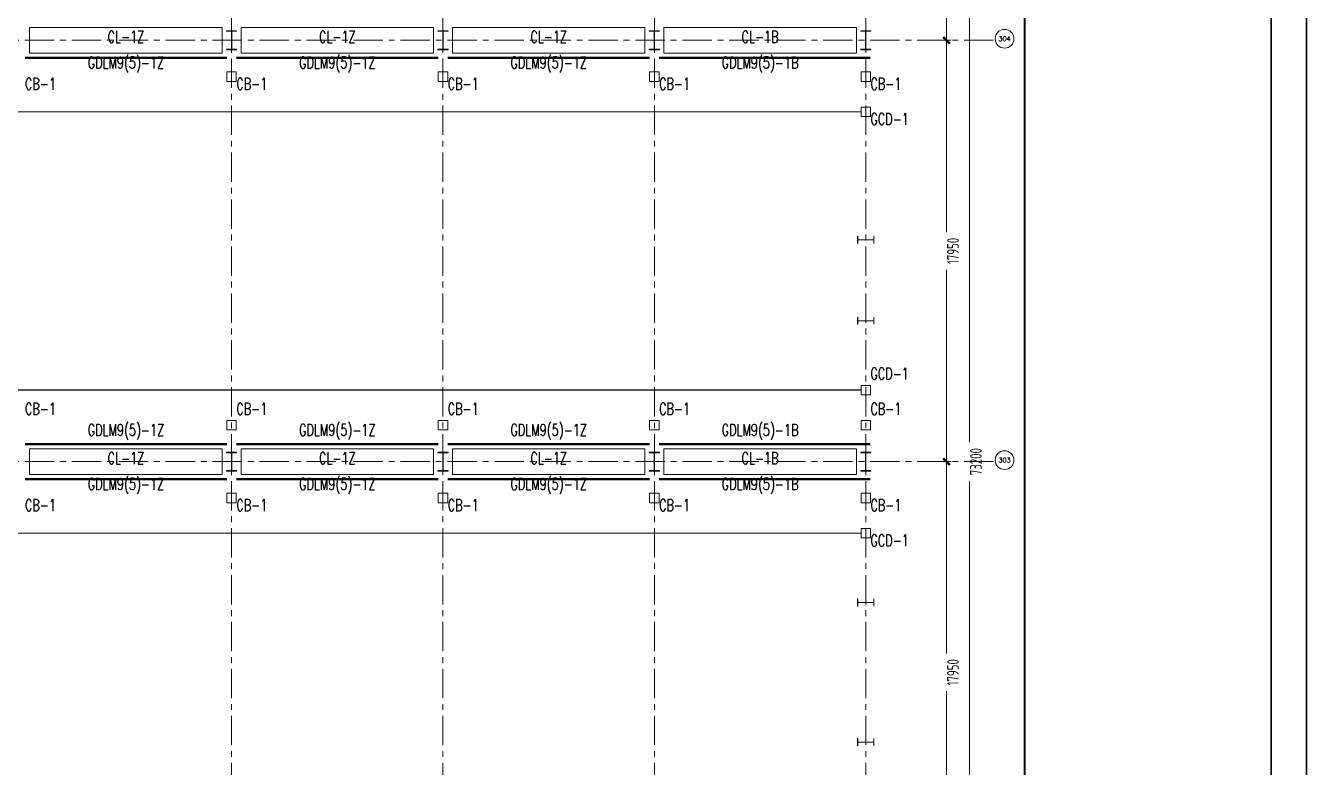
# Model space of a CAD drawing. Extents: x -1201378 to 2367219, y -619313 to 244905.
# Drawn here: x 1680472 to 1735046, y -232373 to -200773 of the extents above; entities that cross this region are included whole.
import ezdxf
from ezdxf.enums import TextEntityAlignment as Align

# ---------------------------------------------------------------- set-up
doc = ezdxf.new("R2010")
doc.units = 0
doc.header["$LTSCALE"] = 1000
doc.linetypes.add('CENTER', pattern=[2, 1.25, -0.25, 0.25, -0.25])
doc.layers.get('0').update_dxf_attribs({"linetype": 'CONTINUOUS'})
doc.layers.get('Defpoints').update_dxf_attribs({"linetype": 'CONTINUOUS'})
doc.layers.add('0-cxFrame', color=155, linetype='CONTINUOUS')
doc.layers.add('A-WINDOW', color=140, linetype='CONTINUOUS')
for name, color, linetype, lineweight in [('0-cxText', 131, 'CONTINUOUS', 25), ('S-axis', 111, 'CONTINUOUS', 0), ('S-col', 2, 'CONTINUOUS', 0), ('S-dote', 5, 'CENTER', 0), ('THIN', 7, 'CONTINUOUS', 0), ('吊车梁', 4, 'CONTINUOUS', 0)]:
    doc.layers.add(name, color=color, linetype=linetype, lineweight=lineweight)
doc.styles.add('_TCH_AXIS', font='COMPLEX', dxfattribs={"bigfont": 'GBCBIG'})
doc.styles.add('cx_tuming', font='simhei.ttf')
doc.styles.add('cx_tuqian1', font='')
doc.styles.add('TSSD_Dimension', font='tssdeng.shx', dxfattribs={"width": 0.7, "bigfont": 'hztxt.shx'})
doc.styles.add('TSSD_Rein', font='tj-romans1.shx', dxfattribs={"width": 0.7, "bigfont": 'tj-hztxt.shx'})
doc.styles.add('黑体', font='simhei.ttf', dxfattribs={"width": 0.8})
doc.styles.get('cx_tuqian1').set_extended_font_data('SimSun')
doc.dimstyles.new('TSSD_200_200', dxfattribs={"dimtxt": 500, "dimasz": 200, "dimexe": 200, "dimexo": 500, "dimgap": 200, "dimtad": 1, "dimdec": 0, "dimzin": 0, "dimdsep": 46, "dimtxsty": 'TSSD_Dimension', "dimblk": 'ARCHTICK', "dimcen": 0, "dimdle": 200, "dimclrt": 7, "dimadec": 0, "dimazin": 0, "dimtfac": 1, "dimtdec": 0, "dimtix": 1, "dimtmove": 2, "dimatfit": 3, "dimfxl": 1, "dimtolj": 1, "dimtzin": 0, "dimarcsym": 0})

# ---------------------------------------------------------------- blocks, each defined once
blk = doc.blocks.new('w42343243')
at = {"layer": 'S-col'}
blk.add_lwpolyline([(-165069, 621020), (-164639, 621020), (-164639, 621002), (-164848, 621002), (-164848, 620238), (-164639, 620238), (-164639, 620220), (-165069, 620220), (-165069, 620238), (-164860, 620238), (-164860, 621002), (-165069, 621002)], close=True, dxfattribs=at)
blk = doc.blocks.new('42343')
at = {"layer": 'A-WINDOW'}
for p in [(9000, -17850), (18000, -17850), (27000, -17850), (36000, -17850), (9000, -35800), (18000, -35800), (27000, -35800), (36000, -35800)]:
    blk.add_blockref('w42343243', p, dxfattribs=at)
blk = doc.blocks.new('_ArchTick')
at = {"color": 0, "linetype": 'ByBlock', "const_width": 0.5}
blk.add_lwpolyline([(-0.71, -0.71), (0.71, 0.71)], dxfattribs=at)
blk = doc.blocks.new('*D510')
at = {"layer": 'Defpoints', "color": 0, "transparency": 16777216}
for p in [(-81336, -283448), (-81336, -301398), (-80320, -301398)]:
    blk.add_point(p, dxfattribs=at)
at = {"layer": 'S-axis', "color": 0, "lineweight": -2, "transparency": 16777216}
for p, q in [((-80836, -283448), (-80120, -283448)), ((-80320, -283248), (-80320, -291617)), ((-80320, -301598), (-80320, -293229)), ((-80836, -301398), (-80120, -301398))]:
    blk.add_line(p, q, dxfattribs=at)
at = {"layer": 'S-axis', "color": 0, "lineweight": -2, "transparency": 16777216, "xscale": 200, "yscale": 200, "zscale": 200}
for p, rotation in [((-80320, -283448), 90), ((-80320, -301398), 270)]:
    blk.add_blockref('_ArchTick', p, dxfattribs=dict(at, rotation=rotation))
at = {"layer": 'S-axis', "color": 7, "transparency": 16777216, "insert": (-80045, -292423), "char_height": 500, "attachment_point": 5, "rotation": 90, "style": 'TSSD_Dimension'}
blk.add_mtext('\\A1;17950', dxfattribs=at)
blk = doc.blocks.new('*D511')
at = {"layer": 'Defpoints', "color": 0, "transparency": 16777216}
for p in [(-81336, -301398), (-81336, -319348), (-80320, -319348)]:
    blk.add_point(p, dxfattribs=at)
at = {"layer": 'S-axis', "color": 0, "lineweight": -2, "transparency": 16777216}
for p, q in [((-80320, -301198), (-80320, -309567)), ((-80836, -301398), (-80120, -301398)), ((-80320, -319548), (-80320, -311179)), ((-80836, -319348), (-80120, -319348))]:
    blk.add_line(p, q, dxfattribs=at)
at = {"layer": 'S-axis', "color": 0, "lineweight": -2, "transparency": 16777216, "xscale": 200, "yscale": 200, "zscale": 200}
for p, rotation in [((-80320, -301398), 90), ((-80320, -319348), 270)]:
    blk.add_blockref('_ArchTick', p, dxfattribs=dict(at, rotation=rotation))
at = {"layer": 'S-axis', "color": 7, "transparency": 16777216, "insert": (-80045, -310373), "char_height": 500, "attachment_point": 5, "rotation": 90, "style": 'TSSD_Dimension'}
blk.add_mtext('\\A1;17950', dxfattribs=at)
blk = doc.blocks.new('*D512')
at = {"layer": 'Defpoints', "color": 0, "transparency": 16777216}
for p in [(-81336, -319348), (-81336, -337298), (-80320, -337298)]:
    blk.add_point(p, dxfattribs=at)
at = {"layer": 'S-axis', "color": 0, "lineweight": -2, "transparency": 16777216}
for p, q in [((-80320, -319148), (-80320, -327517)), ((-80836, -319348), (-80120, -319348)), ((-80320, -337498), (-80320, -329129)), ((-80836, -337298), (-80120, -337298))]:
    blk.add_line(p, q, dxfattribs=at)
at = {"layer": 'S-axis', "color": 0, "lineweight": -2, "transparency": 16777216, "xscale": 200, "yscale": 200, "zscale": 200}
for p, rotation in [((-80320, -319348), 90), ((-80320, -337298), 270)]:
    blk.add_blockref('_ArchTick', p, dxfattribs=dict(at, rotation=rotation))
at = {"layer": 'S-axis', "color": 7, "transparency": 16777216, "insert": (-80045, -328323), "char_height": 500, "attachment_point": 5, "rotation": 90, "style": 'TSSD_Dimension'}
blk.add_mtext('\\A1;17950', dxfattribs=at)
blk = doc.blocks.new('*D457')
at = {"layer": 'Defpoints', "color": 0, "transparency": 16777216}
for p in [(-81236, -282748), (-81236, -355948), (-79341, -355948)]:
    blk.add_point(p, dxfattribs=at)
at = {"layer": 'S-axis', "color": 0, "lineweight": -2, "transparency": 16777216}
for p, q in [((-79341, -282548), (-79341, -318516)), ((-80736, -282748), (-79141, -282748)), ((-79341, -356148), (-79341, -320181)), ((-80736, -355948), (-79141, -355948))]:
    blk.add_line(p, q, dxfattribs=at)
at = {"layer": 'S-axis', "color": 0, "lineweight": -2, "transparency": 16777216, "xscale": 200, "yscale": 200, "zscale": 200}
for p, rotation in [((-79341, -282748), 90), ((-79341, -355948), 270)]:
    blk.add_blockref('_ArchTick', p, dxfattribs=dict(at, rotation=rotation))
at = {"layer": 'S-axis', "color": 7, "transparency": 16777216, "insert": (-79066, -319348), "char_height": 500, "attachment_point": 5, "rotation": 90, "style": 'TSSD_Dimension'}
blk.add_mtext('\\A1;73200', dxfattribs=at)
blk = doc.blocks.new('zjcx_T0(Dragon)')
at = {"layer": '0-cxFrame', "const_width": 50}
blk.add_lwpolyline([(0, 82100), (-7000, 82100), (-7000, 0), (0, 0)], close=True, dxfattribs=at)
blk = doc.blocks.new('TK22.A0 L(Dragon)')
at = {"layer": '0-cxFrame', "color": 7, "const_width": 0.5}
blk.add_lwpolyline([(0, 0), (-1486, 0), (-1486, 841), (0, 841)], close=True, dxfattribs=at)
at = {"layer": '0-cxFrame', "const_width": 0.5}
for points in [[(-80, 10), (-1466, 10), (-1466, 831), (-80, 831)], [(-10, 10), (-80, 10), (-80, 831), (-10, 831)]]:
    blk.add_lwpolyline(points, close=True, dxfattribs=at)
at = {"layer": '0-cxFrame', "xscale": 0.009999999999999998, "yscale": 0.009999999999999998, "zscale": 0.009999999999999998}
blk.add_blockref('zjcx_T0(Dragon)', (-10, 10), dxfattribs=at)
at = {"style": '黑体', "flags": 4}
blk.add_attdef('图幅', text='', height=3.3, dxfattribs=at).set_placement((-40, 3), align=Align.RIGHT)
at = {"layer": '0-cxText', "flags": 4}
for tag, height, style, p in [('建设单位', 3.5, 'cx_tuming', (-45, 240)), ('项目名称', 3.5, 'cx_tuming', (-45, 210)), ('子项名称', 3.5, 'cx_tuming', (-45, 180)), ('工程编号', 3.3, 'cx_tuqian1', (-35, 165)), ('图名1', 3.5, 'cx_tuming', (-45, 87)), ('图名2', 3.5, 'cx_tuming', (-45, 79)), ('图名3', 3.5, 'cx_tuming', (-45, 71)), ('出图日期', 3.3, 'cx_tuqian1', (-39, 60)), ('专业', 3.3, 'cx_tuqian1', (-55, 52)), ('图号', 3.3, 'cx_tuqian1', (-55, 44)), ('版次', 3.3, 'cx_tuqian1', (-20, 44))]:
    blk.add_attdef(tag, text='', height=height, dxfattribs=dict(at, style=style)).set_placement(p, align=Align.MIDDLE)
at = {"layer": 'Defpoints', "color": 6, "flags": 4}
for tag, height, style, p in [('tufu', 3.3, '黑体', (-12, 12)), ('dwfname', 4, 'cx_tuqian1', (-80, 3))]:
    blk.add_attdef(tag, text='', height=height, dxfattribs=dict(at, style=style)).set_placement(p, align=Align.RIGHT)
blk = doc.blocks.new('nt66')
at = {"layer": 'S-col'}
blk.add_lwpolyline([(-195790, 766820), (-195490, 766820), (-195490, 766808), (-195636, 766808), (-195636, 766132), (-195490, 766132), (-195490, 766120), (-195790, 766120), (-195790, 766132), (-195644, 766132), (-195644, 766808), (-195790, 766808)], close=True, dxfattribs=at)
blk = doc.blocks.new('3#轴网')
at = {"layer": 'S-axis'}
for centre in [(-77846.7, -301333.9), (-77846.7, -319283.9)]:
    blk.add_circle(centre, 400, dxfattribs=at)
at = {"layer": 'S-dote'}
for p, q in [((-110758.5, -363428.2), (-110758.5, -277944.2)), ((-101758.5, -363428.2), (-101758.5, -277944.2)), ((-92758.5, -363428.2), (-92758.5, -277944.2)), ((-83758.5, -363428.2), (-83758.5, -277944.2)), ((-78316.2, -301398.2), (-273210.6, -301398.2)), ((-78316.2, -319348.2), (-273210.6, -319348.2))]:
    blk.add_line(p, q, dxfattribs=at)
at = {"layer": 'S-axis', "style": '_TCH_AXIS'}
for s, height, p, p2 in [('304', 199.75, (-78108.2, -301433.8), (-77585.1, -301433.8)), ('303', 206.28, (-78107, -319387), (-77586.4, -319387))]:
    blk.add_text(s, height=height, dxfattribs=at).set_placement(p, p2, align=Align.FIT)
at = {"layer": 'S-axis'}
for base, p1, p2, picture, middle in [((-79340.7, -355948.2), (-81236.2, -282748.2), (-81236.2, -355948.2), '*D457', (-79065.7, -319348.2)), ((-80320.4, -301398.2), (-81336.2, -283448.2), (-81336.2, -301398.2), '*D510', (-80045.4, -292423.2)), ((-80320.4, -319348.2), (-81336.2, -301398.2), (-81336.2, -319348.2), '*D511', (-80045.4, -310373.2)), ((-80320.4, -337298.2), (-81336.2, -319348.2), (-81336.2, -337298.2), '*D512', (-80045.4, -328323.2))]:
    dim = blk.add_linear_dim(base=base, p1=p1, p2=p2, angle=270, dimstyle='TSSD_200_200', dxfattribs=at)
    dim.commit()
    dim.dimension.update_dxf_attribs({"geometry": picture, "text_midpoint": middle, "dimtype": 161})

msp = doc.modelspace()

# ---------------------------------------------------------------- linework, layer by layer
at = {"layer": '吊车梁'}
for points in [[(1688841.5, -200848.2), (1680641.5, -200848.2), (1680641.5, -201948.2), (1688841.5, -201948.2)], [(1697841.5, -200848.2), (1689641.5, -200848.2), (1689641.5, -201948.2), (1697841.5, -201948.2)], [(1706841.5, -200848.2), (1698641.5, -200848.2), (1698641.5, -201948.2), (1706841.5, -201948.2)], [(1715841.5, -200848.2), (1707641.5, -200848.2), (1707641.5, -201948.2), (1715841.5, -201948.2)], [(1689041.5, -202748.2), (1689441.5, -202748.2), (1689441.5, -203148.2), (1689041.5, -203148.2)], [(1698041.5, -202748.2), (1698441.5, -202748.2), (1698441.5, -203148.2), (1698041.5, -203148.2)], [(1707041.5, -202748.2), (1707441.5, -202748.2), (1707441.5, -203148.2), (1707041.5, -203148.2)], [(1716041.5, -202748.2), (1716441.5, -202748.2), (1716441.5, -203148.2), (1716041.5, -203148.2)], [(1716041.5, -204248.2), (1716441.5, -204248.2), (1716441.5, -204648.2), (1716041.5, -204648.2)], [(1716041.5, -216498.2), (1716441.5, -216498.2), (1716441.5, -216098.2), (1716041.5, -216098.2)], [(1689041.5, -217998.2), (1689441.5, -217998.2), (1689441.5, -217598.2), (1689041.5, -217598.2)], [(1698041.5, -217998.2), (1698441.5, -217998.2), (1698441.5, -217598.2), (1698041.5, -217598.2)], [(1707041.5, -217998.2), (1707441.5, -217998.2), (1707441.5, -217598.2), (1707041.5, -217598.2)], [(1716041.5, -217998.2), (1716441.5, -217998.2), (1716441.5, -217598.2), (1716041.5, -217598.2)], [(1688841.5, -218798.2), (1680641.5, -218798.2), (1680641.5, -219898.2), (1688841.5, -219898.2)], [(1697841.5, -218798.2), (1689641.5, -218798.2), (1689641.5, -219898.2), (1697841.5, -219898.2)], [(1706841.5, -218798.2), (1698641.5, -218798.2), (1698641.5, -219898.2), (1706841.5, -219898.2)], [(1715841.5, -218798.2), (1707641.5, -218798.2), (1707641.5, -219898.2), (1715841.5, -219898.2)], [(1689041.5, -220698.2), (1689441.5, -220698.2), (1689441.5, -221098.2), (1689041.5, -221098.2)], [(1698041.5, -220698.2), (1698441.5, -220698.2), (1698441.5, -221098.2), (1698041.5, -221098.2)], [(1707041.5, -220698.2), (1707441.5, -220698.2), (1707441.5, -221098.2), (1707041.5, -221098.2)], [(1716041.5, -220698.2), (1716441.5, -220698.2), (1716441.5, -221098.2), (1716041.5, -221098.2)], [(1716041.5, -222198.2), (1716441.5, -222198.2), (1716441.5, -222598.2), (1716041.5, -222598.2)]]:
    msp.add_lwpolyline(points, close=True, dxfattribs=at)
at = {"layer": '吊车梁', "const_width": 100}
for points in [[(1689041.5, -202148.2), (1680441.5, -202148.2)], [(1698041.5, -202148.2), (1689441.5, -202148.2)], [(1707041.5, -202148.2), (1698441.5, -202148.2)], [(1716441.5, -202148.2), (1707441.5, -202148.2)], [(1689041.5, -218598.2), (1680441.5, -218598.2)], [(1698041.5, -218598.2), (1689441.5, -218598.2)], [(1707041.5, -218598.2), (1698441.5, -218598.2)], [(1716441.5, -218598.2), (1707441.5, -218598.2)], [(1689041.5, -220098.2), (1680441.5, -220098.2)], [(1698041.5, -220098.2), (1689441.5, -220098.2)], [(1707041.5, -220098.2), (1698441.5, -220098.2)], [(1716441.5, -220098.2), (1707441.5, -220098.2)]]:
    msp.add_lwpolyline(points, dxfattribs=at)
at = {"layer": '吊车梁', "color": 6, "const_width": 50}
for points in [[(1550441.5, -204448.2), (1716041.5, -204448.2)], [(1550441.5, -216298.2), (1716041.5, -216298.2)], [(1541441.5, -222398.2), (1716041.5, -222398.2)]]:
    msp.add_lwpolyline(points, dxfattribs=at)

# ---------------------------------------------------------------- block references
at = {"layer": '0-cxFrame', "xscale": 150, "yscale": 150, "zscale": 150}
msp.add_blockref('TK22.A0 L(Dragon)', (1735008.3, -296102.2), dxfattribs=at)
at = {"layer": 'S-axis'}
msp.add_blockref('3#轴网', (1800000, 100000), dxfattribs=at)
at = {"layer": 'S-col'}
msp.add_blockref('42343', (1845095.7, -804168.2), dxfattribs=at)
at = {"layer": 'S-col', "rotation": 90}
for p in [(2482711.7, -14258.2), (2482711.7, -17708.2), (2482711.7, -29708.2), (2482711.7, -35658.2)]:
    msp.add_blockref('nt66', p, dxfattribs=at)

# ---------------------------------------------------------------- texts
at = {"layer": 'THIN', "style": 'TSSD_Rein', "width": 0.7}
for s, p in [('CL-1Z', (1684741.5, -201650.1)), ('CL-1Z', (1693741.5, -201650.1)), ('CL-1Z', (1702741.5, -201650.1)), ('CL-1B', (1711741.5, -201650.1)), ('GDLM9(5)-1Z', (1684741.5, -202752)), ('GDLM9(5)-1Z', (1693741.5, -202752)), ('GDLM9(5)-1Z', (1702741.5, -202752)), ('GDLM9(5)-1B', (1711741.5, -202752)), ('GDLM9(5)-1Z', (1684741.5, -218398.2)), ('GDLM9(5)-1Z', (1693741.5, -218398.2)), ('GDLM9(5)-1Z', (1702741.5, -218398.2)), ('GDLM9(5)-1B', (1711741.5, -218398.2)), ('CL-1Z', (1684741.5, -219600.1)), ('CL-1Z', (1693741.5, -219600.1)), ('CL-1Z', (1702741.5, -219600.1)), ('CL-1B', (1711741.5, -219600.1)), ('GDLM9(5)-1Z', (1684741.5, -220702)), ('GDLM9(5)-1Z', (1693741.5, -220702)), ('GDLM9(5)-1Z', (1702741.5, -220702)), ('GDLM9(5)-1B', (1711741.5, -220702))]:
    msp.add_text(s, height=500, dxfattribs=at).set_placement(p, align=Align.BOTTOM_CENTER)
for s, p in [('CB-1', (1680441.5, -203652)), ('CB-1', (1689441.5, -203652)), ('CB-1', (1698441.5, -203652)), ('CB-1', (1707441.5, -203652)), ('CB-1', (1716441.5, -203652)), ('GCD-1', (1716441.5, -205152)), ('GCD-1', (1716441.5, -215998.2)), ('CB-1', (1680441.5, -217498.2)), ('CB-1', (1689441.5, -217498.2)), ('CB-1', (1698441.5, -217498.2)), ('CB-1', (1707441.5, -217498.2)), ('CB-1', (1716441.5, -217498.2)), ('CB-1', (1680441.5, -221602)), ('CB-1', (1689441.5, -221602)), ('CB-1', (1698441.5, -221602)), ('CB-1', (1707441.5, -221602)), ('CB-1', (1716441.5, -221602)), ('GCD-1', (1716441.5, -223102))]:
    msp.add_text(s, height=500, dxfattribs=at).set_placement(p, align=Align.BOTTOM_LEFT)

doc.saveas('drawing.dxf')
